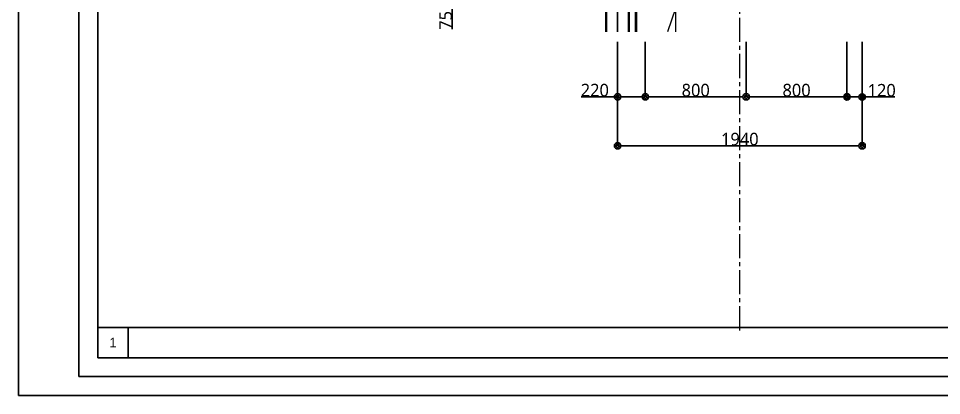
# Model space of a CAD drawing. Header units: millimetres. Extents: x 0 to 12600, y 0 to 8910.
# Drawn here: x 0 to 7322, y 0 to 2989 of the extents above; entities that cross this region are included whole.
import ezdxf

# ---------------------------------------------------------------- set-up
doc = ezdxf.new("R2010")
doc.units = ezdxf.units.MM
doc.header["$LTSCALE"] = 10
doc.linetypes.add('CENTER', pattern=[50.8, 31.75, -6.35, 6.35, -6.35])
doc.linetypes.add('CENTER2', pattern=[28.575, 19.05, -3.175, 3.175, -3.175])
for name, color, linetype, lineweight in [('가구', 4, 'Continuous', 20), ('외벽선', 2, 'Continuous', 40), ('중심선', 1, 'CENTER', 9), ('치수', 7, 'Continuous', 20)]:
    doc.layers.add(name, color=color, linetype=linetype, lineweight=lineweight)
doc.layers.add('벽체중심선', color=1, linetype='CENTER')
doc.layers.add('틀', color=7, linetype='Continuous')
doc.styles.add('H1', font='malgun.ttf', dxfattribs={"height": 100})
doc.styles.get("Standard").update_dxf_attribs({"font": 'arial.ttf'})
doc.dimstyles.new('ISO-25', dxfattribs={"dimtxt": 120, "dimasz": 50, "dimexe": 1.25, "dimexo": 80, "dimtad": 1, "dimtxsty": 'H1', "dimblk": 'ORIGIN2', "dimcen": 2.5, "dimadec": 0, "dimazin": 0, "dimtfac": 1, "dimtmove": 0, "dimatfit": 3, "dimldrblk": 'ORIGIN', "dimfxl": 1, "dimarcsym": 0})

# ---------------------------------------------------------------- blocks, each defined once
blk = doc.blocks.new('_Origin2')
at = {"color": 0, "linetype": 'ByBlock', "lineweight": -2}
blk.add_line((-0.5, 0), (-1, 0), dxfattribs=at)
for radius in [0.5, 0.25]:
    blk.add_circle((0, 0), radius, dxfattribs=at)
blk = doc.blocks.new('*D13')
at = {"layer": 'Defpoints', "color": 0, "transparency": 16777216}
for p in [(4752.5, 2883), (6692.5, 2883), (6692.5, 1979.8)]:
    blk.add_point(p, dxfattribs=at)
at = {"layer": '치수', "color": 0, "lineweight": -2, "transparency": 16777216}
for p, q in [((4752.5, 2803), (4752.5, 1978.6)), ((6692.5, 2803), (6692.5, 1978.6)), ((4802.5, 1979.8), (6642.5, 1979.8))]:
    blk.add_line(p, q, dxfattribs=at)
at = {"layer": '치수', "color": 0, "lineweight": -2, "transparency": 16777216, "xscale": 50, "yscale": 50, "zscale": 50, "rotation": 180}
blk.add_blockref('_Origin2', (4752.5, 1979.8), dxfattribs=at)
at = {"layer": '치수', "color": 0, "lineweight": -2, "transparency": 16777216, "xscale": 50, "yscale": 50, "zscale": 50}
blk.add_blockref('_Origin2', (6692.5, 1979.8), dxfattribs=at)
at = {"layer": '치수', "color": 0, "transparency": 16777216, "insert": (5722.5, 2032.4), "char_height": 100, "attachment_point": 5, "style": 'H1'}
blk.add_mtext('1940', dxfattribs=at)
blk = doc.blocks.new('_Origin')
at = {"color": 0, "linetype": 'ByBlock', "lineweight": -2}
blk.add_line((0, 0), (-1, 0), dxfattribs=at)
blk.add_circle((0, 0), 0.5, dxfattribs=at)
blk = doc.blocks.new('*D14')
at = {"layer": 'Defpoints', "color": 0, "transparency": 16777216}
for p in [(5772.5, 2883), (4972.5, 2714.9), (5772.5, 2368)]:
    blk.add_point(p, dxfattribs=at)
at = {"layer": '치수', "color": 0, "lineweight": -2, "transparency": 16777216}
for p, q in [((5772.5, 2803), (5772.5, 2366.8)), ((4972.5, 2634.9), (4972.5, 2366.8)), ((5022.5, 2368), (5722.5, 2368))]:
    blk.add_line(p, q, dxfattribs=at)
at = {"layer": '치수', "color": 0, "lineweight": -2, "transparency": 16777216, "xscale": 50, "yscale": 50, "zscale": 50, "rotation": 180}
blk.add_blockref('_Origin2', (4972.5, 2368), dxfattribs=at)
at = {"layer": '치수', "color": 0, "lineweight": -2, "transparency": 16777216, "xscale": 50, "yscale": 50, "zscale": 50}
blk.add_blockref('_Origin2', (5772.5, 2368), dxfattribs=at)
at = {"layer": '치수', "color": 0, "transparency": 16777216, "insert": (5372.5, 2420.3), "char_height": 100, "attachment_point": 5, "style": 'H1'}
blk.add_mtext('800', dxfattribs=at)
blk = doc.blocks.new('*D15')
at = {"layer": 'Defpoints', "color": 0, "transparency": 16777216}
for p in [(5772.5, 2883), (6572.5, 2883), (6572.5, 2368)]:
    blk.add_point(p, dxfattribs=at)
at = {"layer": '치수', "color": 0, "lineweight": -2, "transparency": 16777216}
for p, q in [((5772.5, 2803), (5772.5, 2366.8)), ((6572.5, 2803), (6572.5, 2366.8)), ((5822.5, 2368), (6522.5, 2368))]:
    blk.add_line(p, q, dxfattribs=at)
at = {"layer": '치수', "color": 0, "lineweight": -2, "transparency": 16777216, "xscale": 50, "yscale": 50, "zscale": 50, "rotation": 180}
blk.add_blockref('_Origin2', (5772.5, 2368), dxfattribs=at)
at = {"layer": '치수', "color": 0, "lineweight": -2, "transparency": 16777216, "xscale": 50, "yscale": 50, "zscale": 50}
blk.add_blockref('_Origin2', (6572.5, 2368), dxfattribs=at)
at = {"layer": '치수', "color": 0, "transparency": 16777216, "insert": (6172.5, 2420.3), "char_height": 100, "attachment_point": 5, "style": 'H1'}
blk.add_mtext('800', dxfattribs=at)
blk = doc.blocks.new('*D16')
at = {"layer": 'Defpoints', "color": 0, "transparency": 16777216}
for p in [(6572.5, 2883), (6692.5, 2883), (6692.5, 2366.8)]:
    blk.add_point(p, dxfattribs=at)
at = {"layer": '치수', "color": 0, "lineweight": -2, "transparency": 16777216}
for p, q in [((6572.5, 2803), (6572.5, 2365.5)), ((6692.5, 2803), (6692.5, 2365.5)), ((6622.5, 2366.8), (6642.5, 2366.8)), ((6692.5, 2366.8), (6953.1, 2366.8))]:
    blk.add_line(p, q, dxfattribs=at)
at = {"layer": '치수', "color": 0, "lineweight": -2, "transparency": 16777216, "xscale": 50, "yscale": 50, "zscale": 50, "rotation": 180}
blk.add_blockref('_Origin2', (6572.5, 2366.8), dxfattribs=at)
at = {"layer": '치수', "color": 0, "lineweight": -2, "transparency": 16777216, "xscale": 50, "yscale": 50, "zscale": 50}
blk.add_blockref('_Origin2', (6692.5, 2366.8), dxfattribs=at)
at = {"layer": '치수', "color": 0, "transparency": 16777216, "insert": (6847.8, 2419.3), "char_height": 100, "attachment_point": 5, "style": 'H1'}
blk.add_mtext('120', dxfattribs=at)
blk = doc.blocks.new('*D17')
at = {"layer": 'Defpoints', "color": 0, "transparency": 16777216}
for p in [(4752.5, 2883), (4972.5, 2883), (4972.5, 2368)]:
    blk.add_point(p, dxfattribs=at)
at = {"layer": '치수', "color": 0, "lineweight": -2, "transparency": 16777216}
for p, q in [((4752.5, 2803), (4752.5, 2366.8)), ((4972.5, 2803), (4972.5, 2366.8)), ((4752.5, 2368), (4463.4, 2368)), ((4922.5, 2368), (4802.5, 2368))]:
    blk.add_line(p, q, dxfattribs=at)
at = {"layer": '치수', "color": 0, "lineweight": -2, "transparency": 16777216, "xscale": 50, "yscale": 50, "zscale": 50, "rotation": 180}
blk.add_blockref('_Origin2', (4752.5, 2368), dxfattribs=at)
at = {"layer": '치수', "color": 0, "lineweight": -2, "transparency": 16777216, "xscale": 50, "yscale": 50, "zscale": 50}
blk.add_blockref('_Origin2', (4972.5, 2368), dxfattribs=at)
at = {"layer": '치수', "color": 0, "transparency": 16777216, "insert": (4572.1, 2420.3), "char_height": 100, "attachment_point": 5, "style": 'H1'}
blk.add_mtext('220', dxfattribs=at)
blk = doc.blocks.new('*D23')
at = {"layer": 'Defpoints', "color": 0, "transparency": 16777216}
for p in [(3932.5, 3218), (3440.6, 3143), (3932.5, 3143)]:
    blk.add_point(p, dxfattribs=at)
at = {"layer": '치수', "color": 0, "lineweight": -2, "transparency": 16777216}
for p, q in [((3440.6, 3268), (3440.6, 3318)), ((3852.5, 3218), (3439.4, 3218)), ((3440.6, 3218), (3440.6, 3143)), ((3852.5, 3143), (3439.4, 3143)), ((3440.6, 3093), (3440.6, 2904.7))]:
    blk.add_line(p, q, dxfattribs=at)
at = {"layer": '치수', "color": 0, "lineweight": -2, "transparency": 16777216, "xscale": 50, "yscale": 50, "zscale": 50}
for p, rotation in [((3440.6, 3218), 270), ((3440.6, 3143), 90)]:
    blk.add_blockref('_Origin2', p, dxfattribs=dict(at, rotation=rotation))
at = {"layer": '치수', "color": 0, "transparency": 16777216, "insert": (3389.2, 2973.8), "char_height": 100, "attachment_point": 5, "rotation": 90, "style": 'H1'}
blk.add_mtext('75', dxfattribs=at)
blk = doc.blocks.new('*U33')
at = {"layer": '중심선', "color": 0, "linetype": 'CENTER2', "transparency": 16777216}
blk.add_line((0, -3960.7), (0, 4181), dxfattribs=at)

msp = doc.modelspace()

# ---------------------------------------------------------------- linework, layer by layer
for p, q in [((0, 8910), (0, 0)), ((480, 8805), (480, 150)), ((630, 8655), (630, 300)), ((870, 540), (870, 300)), ((630, 300), (12000, 300)), ((480, 150), (12150, 150)), ((0, 0), (12600, 0))]:
    msp.add_line(p, q)
at = {"layer": '가구'}
for p, q in [((4892.5, 3068.006), (4892.5, 2883.006)), ((4902.5, 3068.006), (4902.5, 2883.006)), ((5212.5, 3068.006), (5148.28, 2883.006)), ((5212.5, 3068.006), (5212.5, 2883.006))]:
    msp.add_line(p, q, dxfattribs=at)
at = {"layer": '벽체중심선'}
msp.add_line((4752.5, 6101.326), (4752.5, 2883.006), dxfattribs=at)
at = {"layer": '외벽선'}
for p, q in [((4842.5, 5453.006), (4842.5, 2883.006)), ((4662.5, 4703.006), (4662.5, 2883.006))]:
    msp.add_line(p, q, dxfattribs=at)
at = {"layer": '틀'}
msp.add_line((630, 540), (10815, 540), dxfattribs=at)

# ---------------------------------------------------------------- block references
at = {"layer": '중심선', "linetype": 'CENTER2'}
msp.add_blockref('*U33', (5722.5, 4477.5), dxfattribs=at)

# ---------------------------------------------------------------- texts
at = {"insert": (750, 420), "char_height": 75, "attachment_point": 5}
msp.add_mtext_dynamic_manual_height_columns('1', width=240, gutter_width=375, heights=[237.651], dxfattribs=at)

# ---------------------------------------------------------------- dimensions: what is measured, and where the dimension line sits
at = {"layer": '치수'}
dim = msp.add_linear_dim(base=(3440.625, 3143.006), p1=(3932.5, 3218.006), p2=(3932.5, 3143.006), angle=90, dimstyle='ISO-25', dxfattribs=at)
dim.commit()
dim.dimension.update_dxf_attribs({"geometry": '*D23', "text_midpoint": (3389.151, 2973.835)})
dim = msp.add_linear_dim(base=(4972.5, 2368.006), p1=(4752.5, 2883.006), p2=(4972.5, 2883.006), dimstyle='ISO-25', dxfattribs=at)
dim.commit()
dim.dimension.update_dxf_attribs({"geometry": '*D17', "text_midpoint": (4572.133, 2368.006), "dimtype": 160})
for base, p1, p2, picture, middle in [((6692.5, 1979.81), (4752.5, 2883.006), (6692.5, 2883.006), '*D13', (5722.5, 2032.371)), ((5772.5, 2368.006), (4972.5, 2714.881), (5772.5, 2883.006), '*D14', (5372.5, 2420.295)), ((6572.5, 2368.006), (5772.5, 2883.006), (6572.5, 2883.006), '*D15', (6172.5, 2420.295)), ((6692.5, 2366.756), (6572.5, 2883.006), (6692.5, 2883.006), '*D16', (6847.812, 2419.317))]:
    dim = msp.add_linear_dim(base=base, p1=p1, p2=p2, dimstyle='ISO-25', dxfattribs=at)
    dim.commit()
    dim.dimension.update_dxf_attribs({"geometry": picture, "text_midpoint": middle})

doc.saveas('drawing.dxf')
